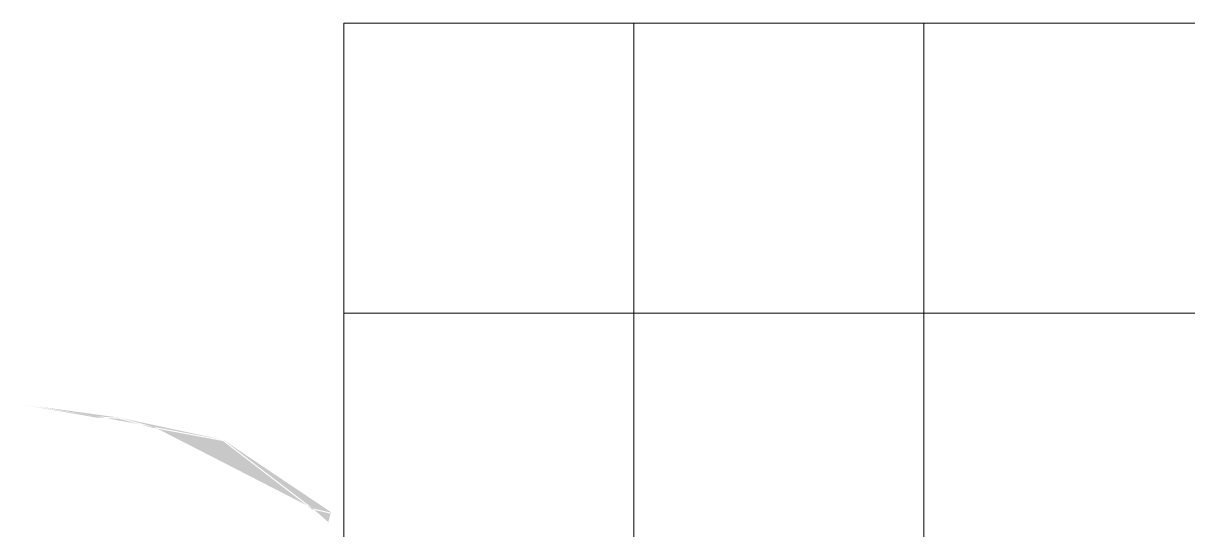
# Model space of a CAD drawing. Header units: metres. Extents: x 189445 to 380082, y 2970950 to 5942519.
# Drawn here: x 189444.7 to 189645.5, y 2971412.6 to 2971500 of the extents above; entities that cross this region are included whole.
import ezdxf

# ---------------------------------------------------------------- set-up
doc = ezdxf.new("R2010")
doc.units = ezdxf.units.M
doc.header["$LTSCALE"] = 200
doc.layers.add('Boundary line', color=7, linetype='Continuous', lineweight=30)
doc.layers.add('Grid', color=250, linetype='Continuous')

msp = doc.modelspace()

# ---------------------------------------------------------------- hatches: boundary and pattern name
at = {"layer": 'Boundary line', "lineweight": 120}
h = msp.add_hatch(color=24, dxfattribs=at)
h.dxf.hatch_style = 1
edge = h.paths.add_edge_path()
edge.add_line((189457.35, 2971431.97), (189444.71, 2971434.16))
edge.add_line((189457.37, 2971432.17), (189447.14, 2971433.91))
edge.add_line((189461.27, 2971431.96), (189457.37, 2971432.17))
edge.add_line((189461.23, 2971431.76), (189457.35, 2971431.97))
edge.add_line((189467.25, 2971430.36), (189461.27, 2971431.96))
edge.add_line((189467.21, 2971430.17), (189461.23, 2971431.76))
edge.add_line((189479.21, 2971428.12), (189467.25, 2971430.36))
edge.add_line((189479.13, 2971427.93), (189467.21, 2971430.17))
edge.add_line((189494.59, 2971416.32), (189479.21, 2971428.12))
edge.add_line((189494.5, 2971416.14), (189479.13, 2971427.93))
edge.add_line((189497.95, 2971415.53), (189494.59, 2971416.32))
edge.add_line((189497.7, 2971415.39), (189494.5, 2971416.14))
edge.add_line((189497.27, 2971413.84), (189497.7, 2971415.39))
edge.add_line((189497.46, 2971413.79), (189497.95, 2971415.53))
edge.add_line((189497.46, 2971413.79), (189497.27, 2971413.84))

# ---------------------------------------------------------------- linework, layer by layer
at = {"layer": 'Grid', "lineweight": 0}
for p, q in [((189500, 2971500), (189500, 2970950)), ((190250, 2971500), (189500, 2971500)), ((189550, 2971500), (189550, 2970950)), ((189600, 2971500), (189600, 2970950)), ((190250, 2971450), (189500, 2971450))]:
    msp.add_line(p, q, dxfattribs=at)

doc.saveas('drawing.dxf')
